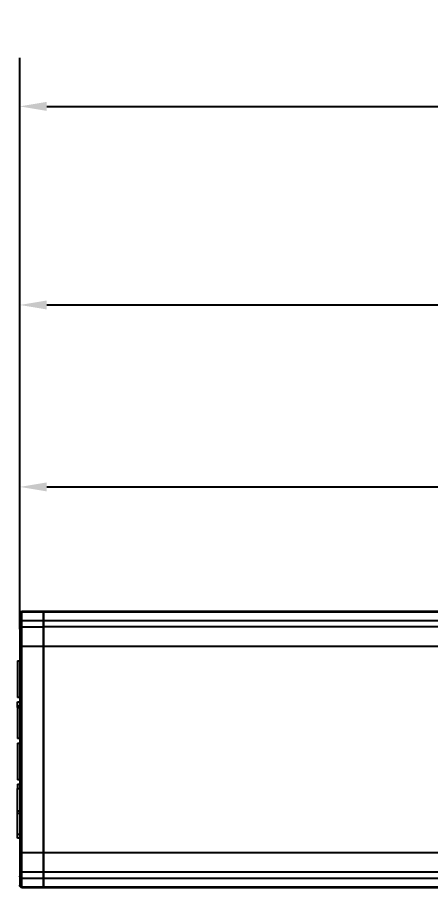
# Model space of a CAD drawing. Header units: inches. Extents: x 0.2 to 18.3, y 0.2 to 10.2.
# Drawn here: x 2.922 to 4.455, y 6.951 to 10.176 of the extents above; entities that cross this region are included whole.
import ezdxf

# ---------------------------------------------------------------- set-up
doc = ezdxf.new("R2010")
doc.units = ezdxf.units.IN
doc.header["$MEASUREMENT"] = 0
doc.layers.get('Defpoints').update_dxf_attribs({"color": 1})
doc.layers.add('Nano', color=7, linetype='Continuous')
doc.styles.get("Standard").update_dxf_attribs({"font": 'Arial.ttf'})
doc.dimstyles.new('.1 DIM', dxfattribs={"dimscale": 0, "dimtxt": 0.1, "dimasz": 0.1, "dimexe": 0.18, "dimexo": 0.0625, "dimgap": 0.09, "dimtad": 0, "dimtih": 1, "dimtoh": 1, "dimdec": 5, "dimzin": 0, "dimdsep": 46, "dimlunit": 4, "dimtxsty": 'Standard', "dimcen": 0.09, "dimadec": 0, "dimazin": 0, "dimtfac": 1, "dimtdec": 5, "dimtofl": 0, "dimtmove": 0, "dimatfit": 3, "dimfxl": 1, "dimtolj": 1, "dimtzin": 0, "dimarcsym": 0})

# ---------------------------------------------------------------- blocks, each defined once
blk = doc.blocks.new('*D4')
at = {"layer": 'Defpoints', "color": 0, "lineweight": -2, "transparency": 16777216}
for p, q in [((2.9311, 7.9085), (2.9311, 8.6162)), ((14.8996, 7.9085), (14.8996, 8.6162)), ((3.0311, 8.4362), (8.4467, 8.4362)), ((14.7996, 8.4362), (9.3839, 8.4362))]:
    blk.add_line(p, q, dxfattribs=at)
at = {"layer": 'Defpoints', "color": 0, "transparency": 16777216}
for p in [(2.9311, 8.4362), (2.9311, 7.846), (14.8996, 7.846)]:
    blk.add_point(p, dxfattribs=at)
for points in [[(3.0311, 8.4529), (3.0311, 8.4196), (2.9311, 8.4362)], [(14.7996, 8.4529), (14.7996, 8.4196), (14.8996, 8.4362)]]:
    blk.add_solid(points, dxfattribs=at)
at = {"layer": 'Defpoints', "color": 0, "transparency": 16777216, "char_height": 0.1, "attachment_point": 5}
for s, insert in [('\\A1;11{\\H1x;\\S31/32;}"', (8.9153, 8.6438)), ('\\A1;[304.00 mm]', (8.9153, 8.2826))]:
    blk.add_mtext(s, dxfattribs=dict(at, insert=insert))
blk = doc.blocks.new('*D17')
at = {"layer": 'Defpoints', "color": 0, "lineweight": -2, "transparency": 16777216}
for p, q in [((2.9311, 7.9517), (2.9311, 9.2905)), ((15.1279, 7.9517), (15.1279, 9.2905)), ((3.0311, 9.1105), (8.5609, 9.1105)), ((15.0279, 9.1105), (9.4981, 9.1105))]:
    blk.add_line(p, q, dxfattribs=at)
at = {"layer": 'Defpoints', "color": 0, "transparency": 16777216}
for p in [(15.1279, 9.1105), (2.9311, 7.8892), (15.1279, 7.8892)]:
    blk.add_point(p, dxfattribs=at)
for points in [[(3.0311, 9.1272), (3.0311, 9.0938), (2.9311, 9.1105)], [(15.0279, 9.1272), (15.0279, 9.0938), (15.1279, 9.1105)]]:
    blk.add_solid(points, dxfattribs=at)
at = {"layer": 'Defpoints', "color": 0, "transparency": 16777216, "char_height": 0.1, "attachment_point": 5}
for s, insert in [('\\A1;1\'-0{\\H1x;\\S3/16;}"', (9.0295, 9.3188)), ('\\A1;[309.80 mm]', (9.0295, 8.9569))]:
    blk.add_mtext(s, dxfattribs=dict(at, insert=insert))
blk = doc.blocks.new('*D18')
at = {"layer": 'Defpoints', "color": 0, "lineweight": -2, "transparency": 16777216}
for p, q in [((2.9311, 7.9085), (2.9311, 10.0264)), ((15.4862, 7.9085), (15.4862, 10.0264)), ((3.0311, 9.8464), (8.7401, 9.8464)), ((15.3862, 9.8464), (9.6772, 9.8464))]:
    blk.add_line(p, q, dxfattribs=at)
at = {"layer": 'Defpoints', "color": 0, "transparency": 16777216}
for p in [(15.4862, 9.8464), (2.9311, 7.846), (15.4862, 7.846)]:
    blk.add_point(p, dxfattribs=at)
for points in [[(3.0311, 9.8631), (3.0311, 9.8297), (2.9311, 9.8464)], [(15.3862, 9.8631), (15.3862, 9.8297), (15.4862, 9.8464)]]:
    blk.add_solid(points, dxfattribs=at)
at = {"layer": 'Defpoints', "color": 0, "transparency": 16777216, "char_height": 0.1, "attachment_point": 5}
for s, insert in [('\\A1;1\'-0{\\H1x;\\S9/16;}"', (9.2086, 10.0547)), ('\\A1;[318.90 mm]', (9.2086, 9.6927))]:
    blk.add_mtext(s, dxfattribs=dict(at, insert=insert))

msp = doc.modelspace()

# ---------------------------------------------------------------- linework, layer by layer
at = {"layer": 'Nano', "linetype": 'Continuous'}
for p, q in [((2.931085, 7.967113), (2.931085, 7.965816)), ((2.931085, 7.965816), (2.931085, 7.932299)), ((2.938959, 7.97332), (2.938959, 7.974987)), ((3.019667, 7.974987), (2.938959, 7.974987)), ((2.938959, 7.939802), (2.938959, 7.97332)), ((2.938959, 7.97332), (3.019667, 7.97332)), ((3.019667, 7.97332), (3.019667, 7.974987)), ((14.810982, 7.974987), (3.019667, 7.974987)), ((3.019667, 7.974987), (3.019667, 7.97332)), ((3.019667, 7.97332), (3.019667, 7.939802)), ((3.019667, 7.97332), (14.810982, 7.97332)), ((3.019667, 7.939802), (3.019667, 7.97332)), ((3.019667, 7.939802), (2.938959, 7.939802)), ((2.938959, 7.846009), (2.938959, 7.939802)), ((14.810982, 7.939802), (3.019667, 7.939802)), ((3.019667, 7.939802), (3.019667, 7.846009)), ((3.019667, 7.846009), (3.019667, 7.939802)), ((2.931085, 7.932299), (2.931085, 7.846009)), ((2.938959, 7.917984), (3.019667, 7.917984)), ((14.810982, 7.917984), (3.019667, 7.917984)), ((2.931085, 7.846009), (2.931085, 7.080345)), ((2.938959, 7.846009), (2.931085, 7.846009)), ((2.938959, 7.080345), (2.938959, 7.846009)), ((2.938959, 7.846009), (3.019667, 7.846009)), ((3.019667, 7.846009), (14.810982, 7.846009)), ((3.019667, 7.846009), (3.019667, 7.080345)), ((3.019667, 7.080345), (3.019667, 7.846009)), ((2.92234, 7.792005), (2.931085, 7.792005)), ((2.92234, 7.792005), (2.92234, 7.656445)), ((2.931085, 7.656445), (2.92234, 7.656445)), ((2.92234, 7.624985), (2.92234, 7.639378)), ((2.92234, 7.639378), (2.931085, 7.639378)), ((2.92234, 7.618597), (2.92234, 7.624985)), ((2.92234, 7.624985), (2.931085, 7.624985)), ((2.92234, 7.618599), (2.92234, 7.503467)), ((2.92234, 7.618599), (2.931085, 7.618599)), ((2.931085, 7.503467), (2.92234, 7.503467)), ((2.92234, 7.48648), (2.931085, 7.48648)), ((2.92234, 7.48648), (2.92234, 7.418524)), ((2.92234, 7.418524), (2.92234, 7.350567)), ((2.931085, 7.350567), (2.92234, 7.350567)), ((2.92234, 7.33482), (2.931085, 7.33482)), ((2.92234, 7.33482), (2.92234, 7.318867)), ((2.92234, 7.318867), (2.931085, 7.318867)), ((2.92234, 7.235803), (2.931085, 7.235803)), ((2.92234, 7.226965), (2.92234, 7.235803)), ((2.92234, 7.226965), (2.931085, 7.226965)), ((2.92234, 7.149525), (2.931085, 7.149525)), ((2.92234, 7.134349), (2.92234, 7.149525)), ((2.931085, 7.134349), (2.92234, 7.134349)), ((2.938959, 7.080345), (2.931085, 7.080345)), ((2.931085, 7.080345), (2.931085, 6.994055)), ((3.019667, 7.080345), (2.938959, 7.080345)), ((2.938959, 6.986552), (2.938959, 7.080345)), ((14.810982, 7.080345), (3.019667, 7.080345)), ((3.019667, 7.080345), (3.019667, 6.986552)), ((3.019667, 6.986552), (3.019667, 7.080345)), ((3.019667, 7.008371), (2.938959, 7.008371)), ((14.810982, 7.008371), (3.019667, 7.008371)), ((2.931085, 6.994055), (2.931085, 6.960538)), ((2.938959, 6.953034), (2.938959, 6.986552)), ((2.938959, 6.986552), (3.019667, 6.986552)), ((3.019667, 6.986552), (14.810982, 6.986552)), ((3.019667, 6.986552), (3.019667, 6.953034)), ((3.019667, 6.953034), (3.019667, 6.986552)), ((2.931085, 6.960538), (2.931085, 6.959241)), ((3.019667, 6.953034), (2.938959, 6.953034)), ((2.938959, 6.951367), (2.938959, 6.953034)), ((2.938959, 6.951367), (3.019667, 6.951367)), ((3.019667, 6.951367), (3.019667, 6.953034)), ((14.810982, 6.953034), (3.019667, 6.953034)), ((3.019667, 6.953034), (3.019667, 6.951367)), ((3.019667, 6.951367), (14.810982, 6.951367))]:
    msp.add_line(p, q, dxfattribs=at)
at = {"layer": 'Nano', "linetype": 'Continuous', "extrusion": (0, 0, -1)}
for centre, start, end in [((-2.938959, 7.967113), 0, 90), ((-2.938959, 6.959241), 270, 0)]:
    msp.add_arc(centre, 0.007874, start, end, dxfattribs=at)
for centre, major_axis, start_param, end_param in [((2.938959, 7.965816), (0.007874, 0), 3.14159265, 4.71238898), ((2.938959, 7.932299), (0.007874, 0), 3.14159265, 4.71238898), ((2.938959, 6.994055), (0.007874, 0), 1.57079633, 3.14159265), ((2.938959, 6.960538), (-0.007874, 0), 4.71238898, 6.28318531)]:
    msp.add_ellipse(centre, major_axis=major_axis, ratio=0.95294354, start_param=start_param, end_param=end_param, dxfattribs=at)
at = {"layer": 'Nano', "linetype": 'Continuous'}
for points, knots in [([(2.92234, 7.235803), (2.92234, 7.238096), (2.92234, 7.244405), (2.92234, 7.259563), (2.92234, 7.276165), (2.92234, 7.290785), (2.92234, 7.302345), (2.92234, 7.311795), (2.92234, 7.316634), (2.92234, 7.318867)], [0, 0, 0, 0, 0.16710013, 0.35834429, 0.54109957, 0.67612551, 0.80500802, 0.90277696, 1, 1, 1, 1]), ([(2.92234, 7.149525), (2.92234, 7.153252), (2.92234, 7.161888), (2.92234, 7.178305), (2.92234, 7.194441), (2.92234, 7.208641), (2.92234, 7.219451), (2.92234, 7.224851), (2.92234, 7.226965)], [0, 0, 0, 0, 0.18135701, 0.38704547, 0.58807545, 0.75289221, 0.89687727, 1, 1, 1, 1])]:
    msp.add_open_spline(points, degree=3, knots=knots, dxfattribs=at)

# ---------------------------------------------------------------- dimensions: what is measured, and where the dimension line sits
at = {"layer": 'Defpoints'}
for base, p1, p2, picture, middle in [((15.4861797, 9.8463877), (2.9310846, 7.846009), (15.4861797, 7.846009), '*D18', (9.2086322, 9.8463877)), ((15.127912, 9.110501), (2.931085, 7.889154), (15.127912, 7.889154), '*D17', (9.029498, 9.110501))]:
    dim = msp.add_linear_dim(base=base, p1=p1, p2=p2, dimstyle='.1 DIM', override={"dimscale": 1, "dimpost": '\\X'}, dxfattribs=at)
    dim.commit()
    dim.dimension.update_dxf_attribs({"geometry": picture, "text_midpoint": middle})
dim = msp.add_linear_dim(base=(2.931085, 8.436225), p1=(14.899565, 7.846009), p2=(2.931085, 7.846009), angle=180, dimstyle='.1 DIM', override={"dimscale": 1, "dimpost": '\\X'}, dxfattribs=at)
dim.commit()
dim.dimension.update_dxf_attribs({"geometry": '*D4', "text_midpoint": (8.915325, 8.436225), "dimtype": 160})

doc.saveas('drawing.dxf')
